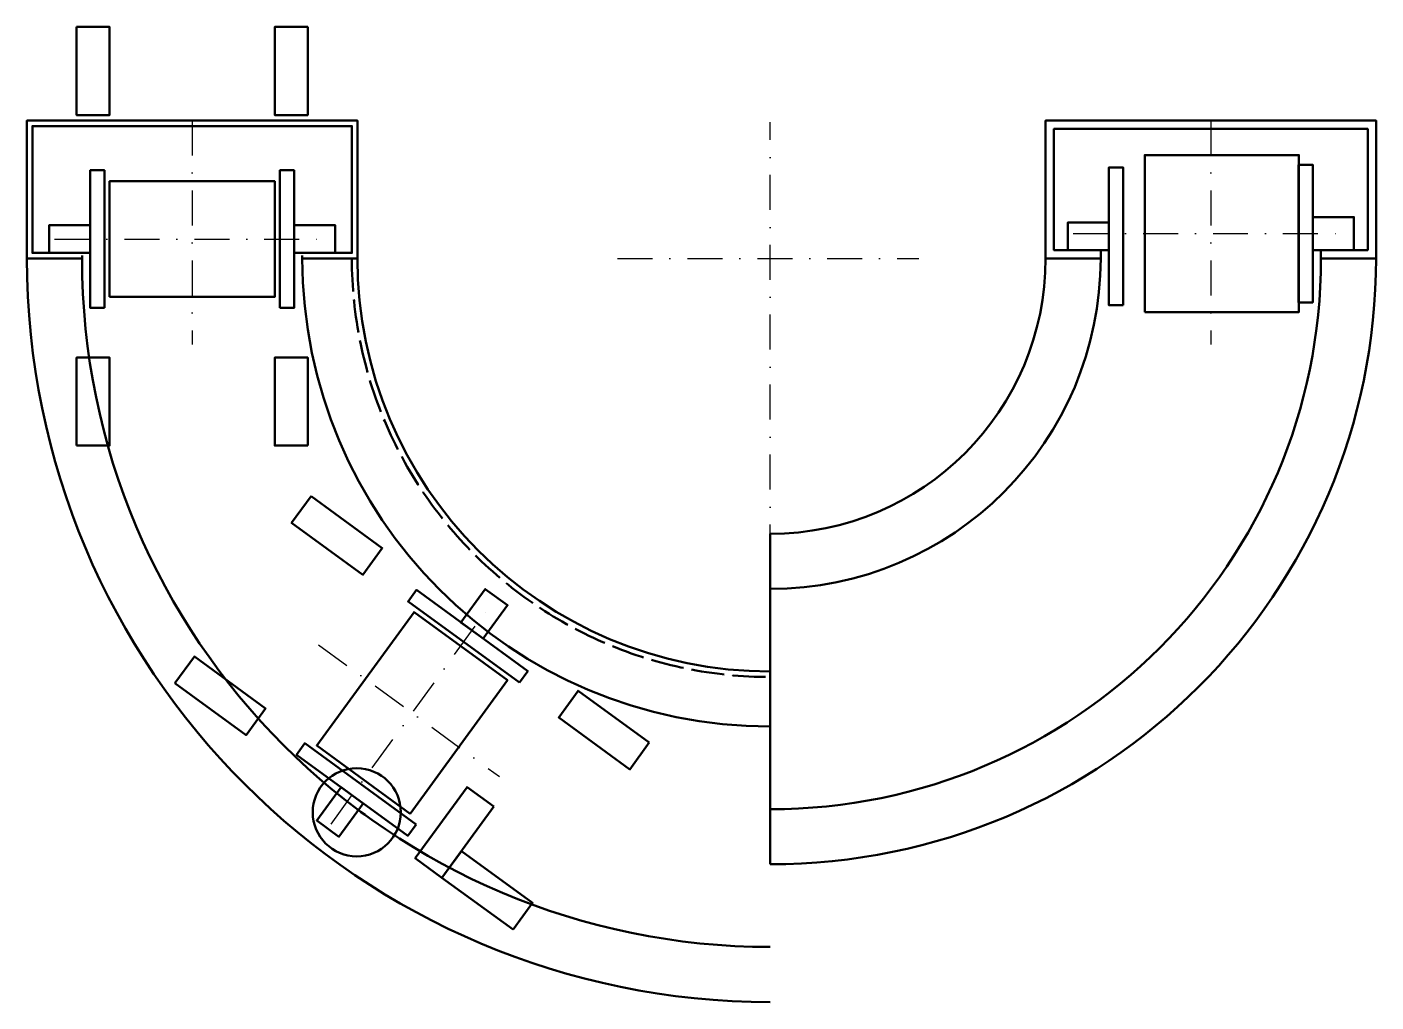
# Model space of a CAD drawing. Header units: millimetres. Extents: x 971 to 1461, y 238 to 592.
import ezdxf

# ---------------------------------------------------------------- set-up
doc = ezdxf.new("R2010")
doc.units = ezdxf.units.MM
doc.linetypes.add('ACAD_ISO02W100', pattern=[15, 12, -3])
doc.linetypes.add('DASHDOT', pattern=[25.4, 12.7, -6.3, 0.1, -6.3])
doc.layers.get('0').update_dxf_attribs({"lineweight": 50, "true_color": 0x000000})
doc.layers.add('AXLE', color=5, linetype='DASHDOT', true_color=0x0000ff)

msp = doc.modelspace()

# ---------------------------------------------------------------- linework, layer by layer
for p, q in [((1360.87, 510.64), (1360.87, 510.64)), ((1360.87, 510.64), (1360.87, 507.64)), ((1440.87, 507.64), (1440.87, 510.64)), ((1070.87, 506.64), (1070.87, 508.64)), ((1240.87, 287.64), (1240.87, 407.64)), ((1140.78, 370.23), (1139.16, 371.41))]:
    msp.add_line(p, q)
at = {"flags": 128}
for points in [[(988.87, 591.64), (1000.87, 591.64), (1000.87, 559.64), (988.87, 559.64)], [(1072.87, 591.64), (1060.87, 591.64), (1060.87, 559.64), (1072.87, 559.64)], [(1376.87, 488.14), (1432.87, 488.14), (1432.87, 545.14), (1376.87, 545.14)], [(988.87, 439.64), (1000.87, 439.64), (1000.87, 471.64), (988.87, 471.64)], [(1072.87, 439.64), (1060.87, 439.64), (1060.87, 471.64), (1072.87, 471.64)], [(1074.06, 421.3), (1066.99, 411.6), (1092.86, 392.76), (1099.93, 402.46)], [(1024.6, 353.41), (1031.67, 363.1), (1057.53, 344.26), (1050.47, 334.56)], [(1196.92, 331.81), (1189.86, 322.11), (1163.99, 340.95), (1171.06, 350.65)], [(1140.44, 308.62), (1130.74, 315.68), (1111.9, 289.82), (1121.6, 282.75)], [(1147.46, 263.91), (1154.53, 273.61), (1128.66, 292.45), (1121.6, 282.75)]]:
    msp.add_lwpolyline(points, close=True, dxfattribs=at)
for points in [[(990.87, 507.64), (970.87, 507.64), (970.87, 557.64), (1090.87, 557.64), (1090.87, 507.64), (1070.87, 507.64)], [(990.87, 509.64), (972.87, 509.64), (972.87, 555.64), (1088.87, 555.64), (1088.87, 509.64), (1070.87, 509.64)], [(1440.87, 507.64), (1460.87, 507.64), (1460.87, 557.64), (1340.87, 557.64), (1340.87, 507.64), (1360.87, 507.64)], [(1440.87, 510.64), (1457.87, 510.64), (1457.87, 554.64), (1343.87, 554.64), (1343.87, 510.64), (1360.87, 510.64)], [(990.87, 508.64), (990.87, 506.64)], [(1092.06, 306.74), (1093.68, 305.57)]]:
    msp.add_lwpolyline(points)
for points in [[(999, 489.64), (993.87, 489.64), (993.87, 539.64), (999, 539.64)], [(1062.74, 489.64), (1067.87, 489.64), (1067.87, 539.64), (1062.74, 539.64)], [(1369, 490.64), (1363.87, 490.64), (1363.87, 540.64), (1369, 540.64)], [(1432.74, 491.64), (1437.87, 491.64), (1437.87, 541.64), (1432.74, 541.64)], [(1000.87, 493.64), (1060.87, 493.64), (1060.87, 535.64), (1000.87, 535.64)], [(993.87, 509.64), (978.87, 509.64), (978.87, 519.64), (993.87, 519.64)], [(1067.87, 509.64), (1082.87, 509.64), (1082.87, 519.64), (1067.87, 519.64)], [(1363.87, 510.64), (1348.87, 510.64), (1348.87, 520.64), (1363.87, 520.64)], [(1437.87, 510.64), (1452.87, 510.64), (1452.87, 522.64), (1437.87, 522.64)], [(1149.73, 353.65), (1152.75, 357.8), (1112.34, 387.23), (1109.32, 383.08)], [(1136.59, 369.57), (1145.42, 381.7), (1137.34, 387.58), (1128.51, 375.46)], [(1110.07, 305.99), (1145.4, 354.49), (1111.45, 379.22), (1076.12, 330.72)], [(1112.21, 302.13), (1109.19, 297.98), (1068.77, 327.42), (1071.79, 331.57)], [(1093.02, 309.76), (1084.19, 297.63), (1076.1, 303.52), (1084.94, 315.64)]]:
    msp.add_lwpolyline(points, close=True)
msp.add_circle((1090.66, 306.52), 16)
for radius, start, end in [(270, 180, 270), (250, 180, 270), (170, 180, 270), (150, 180, 270), (120, 270, 0), (200, 270, 0), (220, 270, 0), (100, 270, 0)]:
    msp.add_arc((1240.87, 507.64), radius, start, end)
at = {"linetype": 'ACAD_ISO02W100'}
msp.add_arc((1240.87, 507.64), 152, 180, 270, dxfattribs=at)
at = {"layer": 'AXLE'}
for p, q in [((1030.87, 557.64), (1030.87, 476.4)), ((1240.87, 398.3), (1240.87, 557.09)), ((1400.87, 557.64), (1400.87, 480.82)), ((1400.87, 557.64), (1400.87, 476.4)), ((980.87, 514.64), (1080.87, 514.64)), ((1350.87, 516.64), (1450.87, 516.64)), ((1185.37, 507.64), (1294.81, 507.64)), ((1081.32, 302.19), (1140.2, 383.02)), ((1076.81, 367.34), (1142.48, 319.5))]:
    msp.add_line(p, q, dxfattribs=at)

doc.saveas('drawing.dxf')
